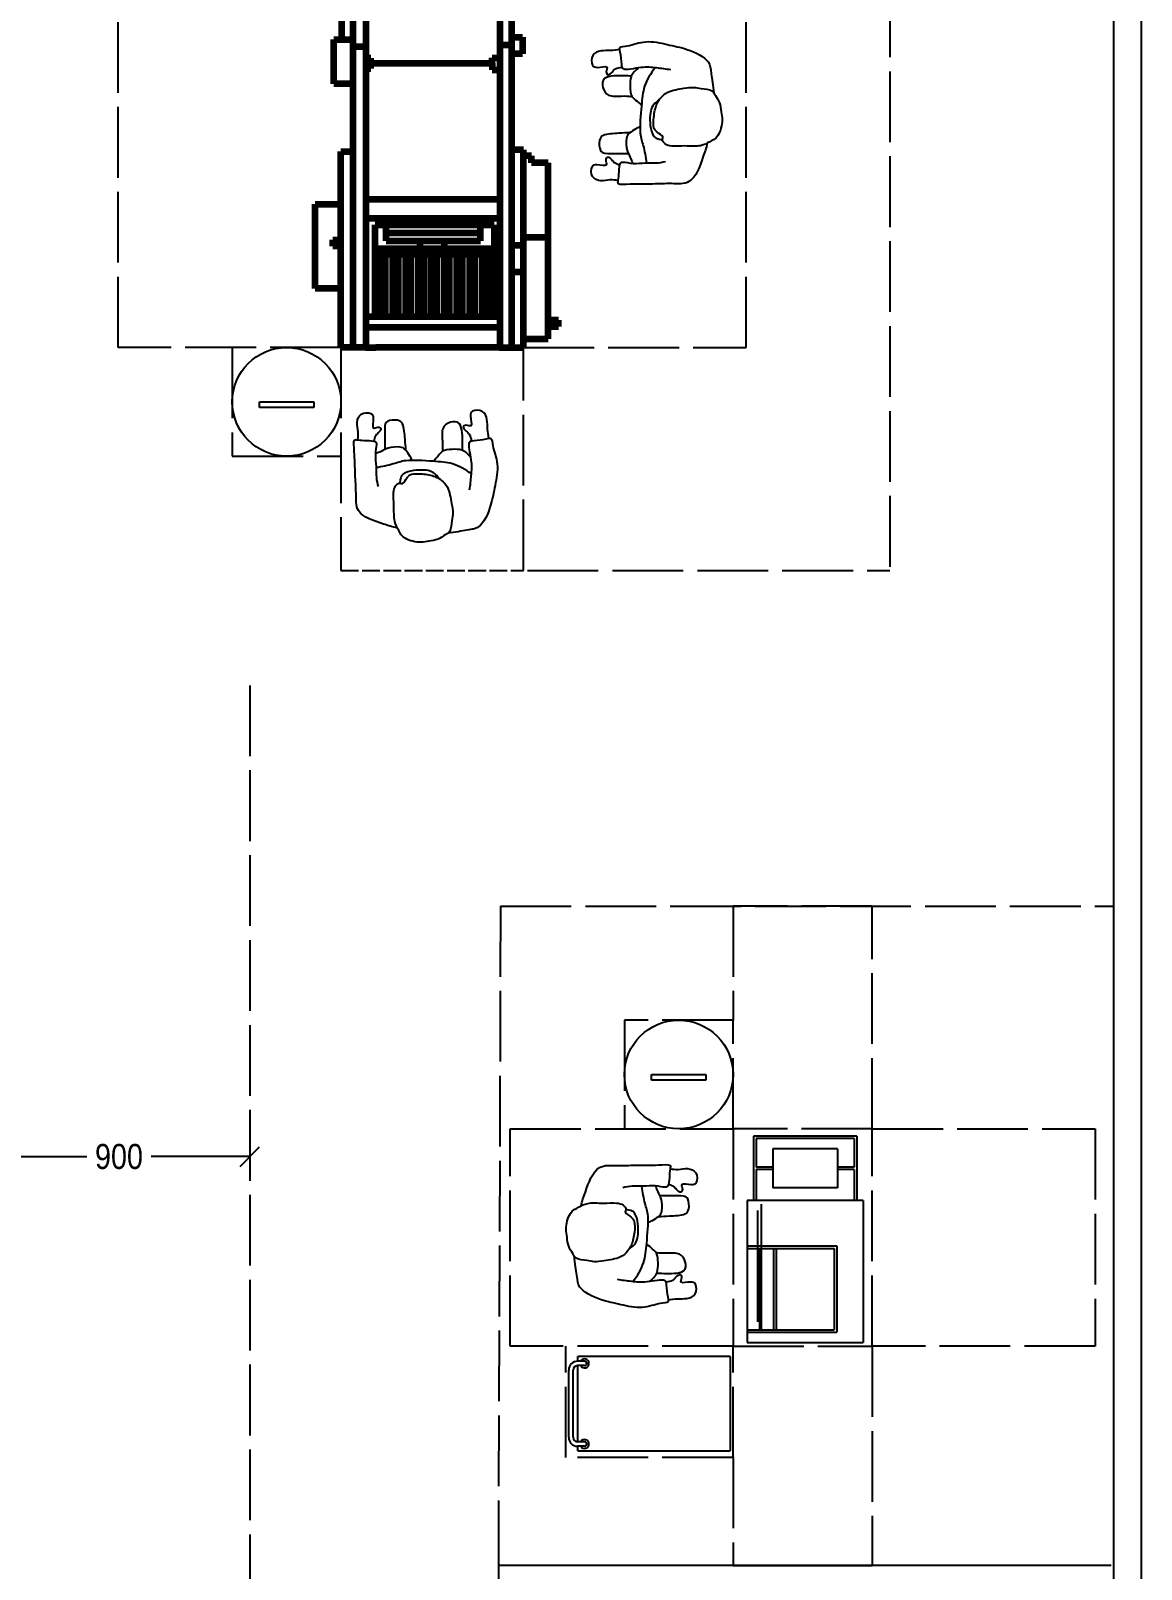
# Model space of a CAD drawing. Header units: millimetres. Extents: x -9564 to 100419, y -25359 to 24346.
# Drawn here: x 90622 to 94608, y -18204 to -12681 of the extents above; entities that cross this region are included whole.
import ezdxf

# ---------------------------------------------------------------- set-up
doc = ezdxf.new("R2010")
doc.units = ezdxf.units.MM
doc.header["$LTSCALE"] = 100
doc.linetypes.add('DASHED2', pattern=[0.762, 0.635, -0.127])
doc.linetypes.add('DASHEDX2', pattern=[3.048, 2.54, -0.508])
for name, color, linetype in [('Area circulacion', 50, 'DASHEDX2'), ('Area proceso', 90, 'DASHEDX2'), ('Cotas secundarias', 81, 'Continuous'), ('Maquinas', 200, 'Continuous'), ('MUROS', 7, 'Continuous'), ('Personal', 20, 'Continuous'), ('Transporte semielaborado', 30, 'Continuous')]:
    doc.layers.add(name, color=color, linetype=linetype)
doc.styles.add('OpenSansCondensed-Light', font='OpenSansCondensed-Light.ttf')
doc.dimstyles.new('Cotas Mateo', dxfattribs={"dimtxt": 90, "dimasz": 70, "dimexe": 0.375, "dimexo": 0.125, "dimgap": 0.1, "dimtad": 1, "dimzin": 12, "dimdsep": 46, "dimtxsty": 'OpenSansCondensed-Light', "dimblk": 'OBLIQUE', "dimcen": 2.5, "dimazin": 3, "dimtfac": 0.5, "dimtmove": 2, "dimatfit": 3, "dimarcsym": 0})

# ---------------------------------------------------------------- blocks, each defined once
blk = doc.blocks.new('pa17-16')
for points, knots in [([(5.5575, 2.4391), (5.5549, 2.4218), (5.5525, 2.3852), (5.5491, 2.3329), (5.5712, 2.2599), (5.5431, 2.2589), (5.5029, 2.2526), (5.4793, 2.2435), (5.4785, 2.2813), (5.4499, 2.3438), (5.4658, 2.4235), (5.4776, 2.5033), (5.5116, 2.5798), (5.5552, 2.585), (5.608, 2.5962), (5.6336, 2.6001)], [0, 0, 0, 0, 0.404899, 0.829805, 1.276298, 1.516647, 1.885942, 2.122553, 2.418487, 2.881882, 3.382407, 3.897515, 4.613825, 5.020942, 5.393355, 5.393355, 5.393355, 5.393355]), ([(5.62, 2.5537), (5.6188, 2.5427), (5.6154, 2.5253), (5.6223, 2.4901), (5.6346, 2.4293), (5.661, 2.4064), (5.685, 2.3908), (5.7322, 2.3832), (5.7723, 2.3842), (5.7881, 2.3969), (5.8018, 2.4268), (5.8146, 2.4162), (5.8324, 2.4305), (5.8382, 2.4568), (5.8318, 2.5038), (5.8344, 2.5615), (5.8137, 2.5937), (5.7944, 2.6284), (5.7307, 2.6388), (5.7037, 2.6296), (5.6679, 2.626), (5.6442, 2.6055), (5.6228, 2.5961), (5.6214, 2.5667), (5.62, 2.5537)], [0, 0, 0, 0, 0.297584, 0.631064, 1.068635, 1.39533, 1.69617, 2.097861, 2.458938, 2.716293, 3.010442, 3.199165, 3.447293, 3.731671, 4.119196, 4.541864, 4.881702, 5.22714, 5.673063, 5.989311, 6.327668, 6.644571, 6.906626, 7.259736, 7.259736, 7.259736, 7.259736]), ([(5.8196, 2.5846), (5.837, 2.5819), (5.8817, 2.5675), (5.9755, 2.5418), (5.972, 2.4609), (5.9791, 2.3926), (5.9812, 2.315), (5.9891, 2.2612), (5.9692, 2.2664), (5.9401, 2.2663), (5.9063, 2.2668), (5.9005, 2.2811), (5.909, 2.3184), (5.9007, 2.3606), (5.9019, 2.4011), (5.8964, 2.4238), (5.8933, 2.4348)], [6.682038, 6.682038, 6.682038, 6.682038, 7.076266, 7.806153, 8.304227, 8.77662, 9.284333, 9.649979, 9.844608, 10.160206, 10.472731, 10.661147, 10.998544, 11.371438, 11.724832, 12.051545, 12.051545, 12.051545, 12.051545]), ([(5.5522, 2.3809), (5.573, 2.3653), (5.6222, 2.3398), (5.6924, 2.3383), (5.7952, 2.3323), (5.8376, 2.352), (5.881, 2.3613), (5.9019, 2.366)], [0, 0, 0, 0, 0.49262, 0.970296, 1.525877, 1.91054, 2.357805, 2.357805, 2.357805, 2.357805]), ([(5.6724, 2.3994), (5.675, 2.3947), (5.6837, 2.383), (5.7041, 2.3718), (5.7348, 2.3697), (5.774, 2.3728), (5.8085, 2.3874), (5.8116, 2.4015), (5.8144, 2.4199)], [0.121052, 0.121052, 0.121052, 0.121052, 0.297289, 0.584433, 0.895396, 1.26174, 1.600834, 1.760925, 1.760925, 1.760925, 1.760925]), ([(5.5552, 2.3206), (5.5597, 2.3147), (5.5706, 2.3043), (5.5892, 2.2916), (5.6248, 2.2913), (5.6613, 2.2967), (5.6731, 2.3154), (5.6858, 2.3299), (5.6912, 2.3378)], [0, 0, 0, 0, 0.262594, 0.520609, 0.853848, 1.185107, 1.43842, 1.738028, 1.738028, 1.738028, 1.738028]), ([(5.7713, 2.3359), (5.7736, 2.3305), (5.7786, 2.3203), (5.7954, 2.2951), (5.8154, 2.2848), (5.8612, 2.2906), (5.8838, 2.3057), (5.8988, 2.3117), (5.9058, 2.3148)], [0, 0, 0, 0, 0.233477, 0.532145, 0.79329, 1.163492, 1.458071, 1.725911, 1.725911, 1.725911, 1.725911]), ([(5.4915, 2.2484), (5.4936, 2.2374), (5.4981, 2.215), (5.4968, 2.1806), (5.512, 2.1445), (5.5569, 2.147), (5.5634, 2.1681), (5.5498, 2.2128), (5.5753, 2.1995), (5.5912, 2.209), (5.5741, 2.2257), (5.5617, 2.2339), (5.5559, 2.2515), (5.5556, 2.26)], [0, 0, 0, 0, 0.324329, 0.654038, 0.980089, 1.31306, 1.562526, 1.890179, 2.123217, 2.319335, 2.559559, 2.78492, 3.066636, 3.066636, 3.066636, 3.066636]), ([(5.5867, 2.2952), (5.5866, 2.2877), (5.5872, 2.2667), (5.5883, 2.1873), (5.6353, 2.19), (5.6673, 2.2128), (5.6606, 2.2618), (5.6599, 2.2881), (5.6606, 2.3008)], [0.078483, 0.078483, 0.078483, 0.078483, 0.321516, 0.797556, 1.122606, 1.448668, 1.830958, 2.166281, 2.166281, 2.166281, 2.166281]), ([(5.7943, 2.2992), (5.7951, 2.2858), (5.7984, 2.2614), (5.8038, 2.2002), (5.8255, 2.1869), (5.8672, 2.191), (5.8755, 2.2117), (5.8718, 2.2605), (5.8715, 2.286), (5.871, 2.2978)], [0, 0, 0, 0, 0.353805, 0.775896, 1.041599, 1.377968, 1.615337, 2.001902, 2.313716, 2.313716, 2.313716, 2.313716]), ([(5.9713, 2.2652), (5.9703, 2.2553), (5.9686, 2.234), (5.9786, 2.2017), (5.9668, 2.1644), (5.9218, 2.1628), (5.9134, 2.1832), (5.9229, 2.229), (5.8988, 2.2135), (5.882, 2.2215), (5.8976, 2.2397), (5.908, 2.248), (5.912, 2.2618), (5.9127, 2.2683)], [0.038839, 0.038839, 0.038839, 0.038839, 0.324329, 0.654038, 0.980089, 1.31306, 1.562526, 1.890179, 2.123217, 2.319335, 2.559559, 2.78492, 2.989829, 2.989829, 2.989829, 2.989829])]:
    blk.add_open_spline(points, degree=3, knots=knots)
blk = doc.blocks.new('_OBLIQUE')
at = {"color": 0, "linetype": 'ByBlock'}
blk.add_line((-0.5, -0.5), (0.5, 0.5), dxfattribs=at)
blk = doc.blocks.new('*D64')
at = {"layer": 'Cotas secundarias', "color": 0, "lineweight": -2, "transparency": 16777216}
for p, q in [((90508.4, -16699.6), (90508.4, -16722.8)), ((90508.4, -16722.5), (90823, -16722.5)), ((91408.4, -16722.5), (91054.6, -16722.5)), ((91408.4, -16699.6), (91408.4, -16722.8))]:
    blk.add_line(p, q, dxfattribs=at)
at = {"layer": 'Defpoints', "color": 0, "transparency": 16777216}
for p in [(90508.4, -16699.5), (91408.4, -16699.5), (91408.4, -16722.5)]:
    blk.add_point(p, dxfattribs=at)
at = {"layer": 'Cotas secundarias', "color": 0, "lineweight": -2, "transparency": 16777216, "xscale": 70, "yscale": 70, "zscale": 70, "rotation": 180}
blk.add_blockref('_OBLIQUE', (90508.4, -16722.5), dxfattribs=at)
at = {"layer": 'Cotas secundarias', "color": 0, "lineweight": -2, "transparency": 16777216, "xscale": 70, "yscale": 70, "zscale": 70}
blk.add_blockref('_OBLIQUE', (91408.4, -16722.5), dxfattribs=at)
at = {"layer": 'Cotas secundarias', "color": 0, "transparency": 16777216, "insert": (90938.8, -16722.5), "char_height": 90, "attachment_point": 5, "style": 'OpenSansCondensed-Light'}
blk.add_mtext('900', dxfattribs=at)

msp = doc.modelspace()

# ---------------------------------------------------------------- linework, layer by layer
for p, q in [((94508.366, -3005.697), (94508.366, -22203.397)), ((94608.366, -3405.697), (94608.366, -22303.397))]:
    msp.add_line(p, q)
at = {"color": 3, "linetype": 'DASHED2'}
msp.add_line((91735.642, -14617.811), (92390.463, -14617.811), dxfattribs=at)
at = {"color": 3}
msp.add_line((93143.064, -18189.993), (93643.064, -18189.993), dxfattribs=at)
at = {"layer": 'Area circulacion', "color": 2}
for p, q in [((93705.404, -12521.933), (93705.404, -14617.811)), ((92405.404, -14617.811), (93705.404, -14617.811)), ((91408.366, -15030.847), (91408.366, -21341.614)), ((92308.366, -15822.772), (92300.769, -18189.993))]:
    msp.add_line(p, q, dxfattribs=at)
at = {"layer": 'Area proceso', "color": 3}
for p, q in [((90935.642, -13817.811), (90935.642, -12521.933)), ((93190.463, -13817.811), (93190.463, -12521.933)), ((91735.642, -13817.811), (90935.642, -13817.811)), ((91345.642, -13817.811), (91345.642, -14207.811)), ((91735.642, -13817.811), (91735.642, -14617.811)), ((92390.463, -14617.811), (92390.463, -13817.811)), ((92390.463, -13817.811), (93190.463, -13817.811)), ((91345.642, -14207.811), (91735.642, -14207.811)), ((92308.366, -15822.772), (94508.366, -15822.772)), ((93643.064, -15822.772), (93143.064, -15822.772)), ((93143.064, -15822.772), (93143.064, -16232.772)), ((93643.064, -16622.772), (93643.064, -15822.772)), ((93143.064, -16232.772), (92753.064, -16232.772)), ((92753.064, -16232.772), (92753.064, -16622.772)), ((93143.064, -16622.772), (93143.064, -16232.772)), ((92343.064, -17402.772), (92343.064, -16622.772)), ((92343.064, -16622.772), (93143.064, -16622.772)), ((93643.064, -16622.772), (94443.064, -16622.772)), ((94443.064, -16622.772), (94443.064, -17402.772)), ((93143.064, -17402.772), (92343.064, -17402.772)), ((92543.064, -17802.772), (92543.064, -17402.772)), ((93143.064, -17802.772), (93143.064, -17402.772)), ((94443.064, -17402.772), (93643.064, -17402.772)), ((93643.064, -17402.772), (93643.064, -18189.993)), ((93143.064, -17802.772), (92543.064, -17802.772)), ((93143.064, -17802.772), (93143.064, -18189.993))]:
    msp.add_line(p, q, dxfattribs=at)
at = {"layer": 'Area proceso'}
for p, q in [((91735.642, -13817.811), (91345.642, -13817.811)), ((93643.064, -16622.772), (93143.064, -16622.772)), ((93143.064, -16622.772), (93143.064, -17402.772)), ((93643.064, -17402.772), (93643.064, -16622.772)), ((93143.064, -17402.772), (93643.064, -17402.772))]:
    msp.add_line(p, q, dxfattribs=at)
at = {"layer": 'Maquinas', "lineweight": 100}
for p, q in [((91779.337, -13817.811), (91779.337, -11826.147)), ((92348.115, -11826.147), (92348.115, -13817.811)), ((91739.127, -12711.809), (91739.127, -12594.942)), ((91825.521, -12600.912), (91825.521, -13817.811)), ((92306.342, -12600.912), (92306.342, -13817.811)), ((91709.61, -12871.661), (91709.61, -12711.809)), ((91709.61, -12711.809), (91739.127, -12711.809)), ((91739.127, -12711.809), (91779.337, -12711.809)), ((91825.521, -12738.501), (91779.337, -12738.501)), ((92348.115, -12732.492), (92306.342, -12732.492)), ((92348.115, -12703.879), (92387.742, -12703.879)), ((92387.742, -12703.879), (92387.742, -12764.079)), ((91842.778, -12778.644), (91825.521, -12778.644)), ((91842.778, -12816.186), (91842.778, -12778.644)), ((91842.778, -12797.415), (92278.364, -12797.415)), ((92278.364, -12797.415), (92278.364, -12777.943)), ((92278.364, -12777.943), (92306.342, -12777.943)), ((92278.364, -12797.415), (92278.364, -12820.653)), ((92387.742, -12764.079), (92348.115, -12764.079)), ((91825.521, -12816.186), (91842.778, -12816.186)), ((92278.364, -12820.653), (92306.342, -12820.653)), ((91779.337, -12871.661), (91709.61, -12871.661)), ((91735.642, -13817.811), (91735.642, -13114.241)), ((91735.642, -13114.241), (91779.337, -13114.241)), ((92390.463, -13108.345), (92348.115, -13108.345)), ((92390.463, -13817.811), (92390.463, -13108.345)), ((92419.413, -13129.214), (92390.463, -13129.214)), ((92419.413, -13154.72), (92419.413, -13129.214)), ((92479.627, -13154.72), (92419.413, -13154.72)), ((92479.627, -13786.586), (92479.627, -13154.72)), ((91643.071, -13605.734), (91643.071, -13303.898)), ((91643.071, -13303.898), (91735.642, -13303.898)), ((92306.342, -13286.617), (91825.521, -13286.617)), ((91858.615, -13706.213), (91858.615, -13376.971)), ((91858.615, -13376.971), (92285.247, -13376.971)), ((91898.421, -13434.478), (91898.421, -13376.971)), ((91898.421, -13405.725), (92236.313, -13405.725)), ((92236.313, -13434.478), (92236.313, -13376.971)), ((92285.247, -13376.971), (92285.247, -13706.213)), ((91706.898, -13453.856), (91706.898, -13431.799)), ((91706.898, -13431.799), (91735.642, -13431.799)), ((91735.642, -13453.856), (91706.898, -13453.856)), ((92285.247, -13463.551), (91858.615, -13463.551)), ((91898.421, -13434.478), (92236.313, -13434.478)), ((92107.418, -13463.551), (92107.418, -13434.478)), ((92285.247, -13483.374), (92285.247, -13463.551)), ((92390.463, -13451.999), (92348.115, -13451.999)), ((92479.627, -13422.539), (92390.463, -13422.539)), ((91858.615, -13483.374), (92285.247, -13483.374)), ((91875.958, -13706.213), (91875.958, -13484.169)), ((91875.958, -13484.169), (91894.309, -13484.169)), ((91894.309, -13484.169), (91894.309, -13706.213)), ((91922.21, -13706.213), (91922.21, -13484.169)), ((91922.21, -13484.169), (91940.561, -13484.169)), ((91940.561, -13484.169), (91940.561, -13706.213)), ((91968.294, -13706.213), (91968.294, -13484.169)), ((91968.294, -13484.169), (91986.645, -13484.169)), ((91986.645, -13484.169), (91986.645, -13706.213)), ((92014.546, -13706.213), (92014.546, -13484.169)), ((92014.546, -13484.169), (92032.897, -13484.169)), ((92032.897, -13484.169), (92032.897, -13706.213)), ((92059.784, -13706.213), (92059.784, -13484.169)), ((92059.784, -13484.169), (92078.134, -13484.169)), ((92078.134, -13484.169), (92078.134, -13706.213)), ((92106.035, -13706.213), (92106.035, -13484.169)), ((92106.035, -13484.169), (92124.386, -13484.169)), ((92124.386, -13484.169), (92124.386, -13706.213)), ((92152.12, -13706.213), (92152.12, -13484.169)), ((92152.12, -13484.169), (92170.471, -13484.169)), ((92170.471, -13484.169), (92170.471, -13706.213)), ((92198.372, -13706.213), (92198.372, -13484.169)), ((92198.372, -13484.169), (92216.722, -13484.169)), ((92216.722, -13484.169), (92216.722, -13706.213)), ((92243.268, -13706.213), (92243.268, -13484.169)), ((92243.268, -13484.169), (92261.618, -13484.169)), ((92261.618, -13484.169), (92261.618, -13706.213)), ((92390.463, -13547.752), (92348.115, -13547.752)), ((91735.642, -13605.734), (91643.071, -13605.734)), ((91825.521, -13706.213), (92306.342, -13706.213)), ((91825.521, -13744.795), (92306.342, -13744.795)), ((92516.683, -13719.342), (92479.627, -13719.342)), ((92479.627, -13742.53), (92516.683, -13742.53)), ((92516.683, -13742.53), (92516.683, -13719.342)), ((92390.463, -13786.586), (92479.627, -13786.586)), ((91779.337, -13817.811), (91735.642, -13817.811)), ((91823.872, -13817.811), (91779.337, -13817.811)), ((91823.872, -13817.811), (91861.096, -13817.811)), ((92304.832, -13817.811), (91861.096, -13817.811)), ((92304.832, -13817.811), (92348.115, -13817.811)), ((92348.115, -13817.811), (92390.463, -13817.811))]:
    msp.add_line(p, q, dxfattribs=at)
at = {"layer": 'Maquinas'}
for p, q in [((93587.136, -16648.669), (93216.474, -16648.669)), ((93216.474, -16648.669), (93216.474, -16880.333)), ((93225.741, -16657.936), (93225.741, -16759.868)), ((93577.87, -16657.936), (93225.741, -16657.936)), ((93577.87, -16657.936), (93577.87, -16759.868)), ((93587.136, -16648.669), (93587.136, -16880.333)), ((93285.973, -16695.002), (93285.973, -16834)), ((93517.637, -16695.002), (93285.973, -16695.002)), ((93517.637, -16695.002), (93517.637, -16834)), ((93285.973, -16759.868), (93225.741, -16759.868)), ((93285.973, -16769.134), (93225.741, -16769.134)), ((93225.741, -16769.134), (93225.741, -16880.333)), ((93577.87, -16759.868), (93517.637, -16759.868)), ((93577.87, -16769.134), (93517.637, -16769.134)), ((93577.87, -16769.134), (93577.87, -16880.333)), ((93517.637, -16834), (93285.973, -16834)), ((93193.308, -16880.333), (93193.308, -17389.993)), ((93610.303, -16880.333), (93193.308, -16880.333)), ((93587.136, -16880.333), (93216.474, -16880.333)), ((93244.551, -16893.604), (93244.551, -17342.788)), ((93610.303, -16880.333), (93610.303, -17389.993)), ((93232.506, -17315.98), (93232.506, -16916.36)), ((93193.308, -17042.497), (93515.32, -17042.497)), ((93193.308, -17051.764), (93506.054, -17051.764)), ((93237.519, -17051.764), (93237.519, -17343.66)), ((93288.29, -17051.764), (93288.29, -17343.66)), ((93297.557, -17051.764), (93297.557, -17343.66)), ((93506.054, -17051.764), (93506.054, -17343.66)), ((93515.32, -17042.497), (93515.32, -17353.167)), ((93193.308, -17343.66), (93506.054, -17343.66)), ((93193.308, -17352.927), (93515.32, -17352.927)), ((93193.308, -17389.993), (93610.303, -17389.993))]:
    msp.add_line(p, q, dxfattribs=at)
at = {"layer": 'Maquinas', "lineweight": 100}
for points in [[(92306.342, -13354.913), (91825.521, -13354.913)], [(92018.944, -13434.478), (92018.944, -13463.551)]]:
    msp.add_lwpolyline(points, dxfattribs=at)
at = {"layer": 'MUROS'}
for p, q in [((94500.769, -18189.993), (92300.769, -18189.993)), ((92300.769, -18189.993), (92300.769, -18521.976))]:
    msp.add_line(p, q, dxfattribs=at)
at = {"layer": 'Transporte semielaborado'}
for p, q in [((91443.142, -14032.811), (91443.142, -14012.811)), ((91443.142, -14012.811), (91540.642, -14012.811)), ((91540.642, -14012.811), (91638.142, -14012.811)), ((91638.142, -14012.811), (91638.142, -14032.811)), ((91540.642, -14032.811), (91443.142, -14032.811)), ((91598.142, -14032.811), (91540.642, -14032.811)), ((91638.142, -14032.811), (91598.142, -14032.811)), ((92850.564, -16447.772), (92850.564, -16427.772)), ((92850.564, -16427.772), (92948.064, -16427.772)), ((92948.064, -16447.772), (92850.564, -16447.772)), ((92948.064, -16427.772), (93045.564, -16427.772)), ((93005.564, -16447.772), (92948.064, -16447.772)), ((93045.564, -16447.772), (93005.564, -16447.772)), ((93045.564, -16427.772), (93045.564, -16447.772)), ((93132.337, -17440.015), (92586.135, -17440.015)), ((92586.135, -17456.876), (92586.135, -17440.015)), ((93132.337, -17440.015), (93132.337, -17778.899)), ((92553.243, -17730.143), (92553.243, -17488.771)), ((92569.191, -17730.143), (92569.191, -17488.771)), ((92610.056, -17456.876), (92585.138, -17456.876)), ((92610.056, -17472.824), (92585.138, -17472.824)), ((92586.135, -17746.09), (92586.135, -17472.824)), ((92610.056, -17746.09), (92585.138, -17746.09)), ((92610.056, -17762.038), (92585.138, -17762.038)), ((92586.135, -17778.899), (92586.135, -17762.038)), ((92586.135, -17778.899), (92586.135, -17762.038)), ((92586.135, -17778.899), (92586.135, -17770.926)), ((92586.135, -17778.899), (92594.109, -17778.899)), ((92586.135, -17778.899), (92610.056, -17778.899)), ((92586.135, -17778.899), (93132.337, -17778.899))]:
    msp.add_line(p, q, dxfattribs=at)
for centre in [(91540.642, -14012.811), (92948.064, -16427.772)]:
    msp.add_circle(centre, 195, dxfattribs=at)
for centre, radius, start, end in [((92610.056, -17464.85), 15.948, 210, 150), ((92585.138, -17488.771), 31.895, 90, 180), ((92585.138, -17488.771), 15.948, 90, 180), ((92610.056, -17464.85), 7.974, 0, 90), ((92610.056, -17464.85), 7.974, 269.999891, 90), ((92585.138, -17730.143), 31.895, 180, 270), ((92585.138, -17730.143), 15.948, 180, 270), ((92610.056, -17754.064), 15.948, 210, 150), ((92610.056, -17754.064), 7.974, 270, 90)]:
    msp.add_arc(centre, radius, start, end, dxfattribs=at)

# ---------------------------------------------------------------- block references
at = {"layer": 'Personal'}
for p, xscale, yscale, zscale, rotation in [((90785.129, -7275.644), 979.1504951166465, 979.1504951166465, 979.1504951166465, 267.3569437258109), ((97690.086, -12060.024), 979.1504951166455, 979.1504951166455, 979.1504951166455, 178.7466901628452), ((94844.882, -22714.884), 979.1504951166465, 979.1504951166465, 979.1504951166465, 87.17956163279707)]:
    msp.add_blockref('pa17-16', p, dxfattribs=dict(at, xscale=xscale, yscale=yscale, zscale=zscale, rotation=rotation))

# ---------------------------------------------------------------- dimensions: what is measured, and where the dimension line sits
at = {"layer": 'Cotas secundarias'}
dim = msp.add_linear_dim(base=(91408.366, -16722.459), p1=(90508.366, -16699.453), p2=(91408.366, -16699.453), dimstyle='Cotas Mateo', dxfattribs=at)
dim.commit()
dim.dimension.update_dxf_attribs({"geometry": '*D64', "text_midpoint": (90938.832, -16722.459), "dimtype": 160})

doc.saveas('drawing.dxf')
